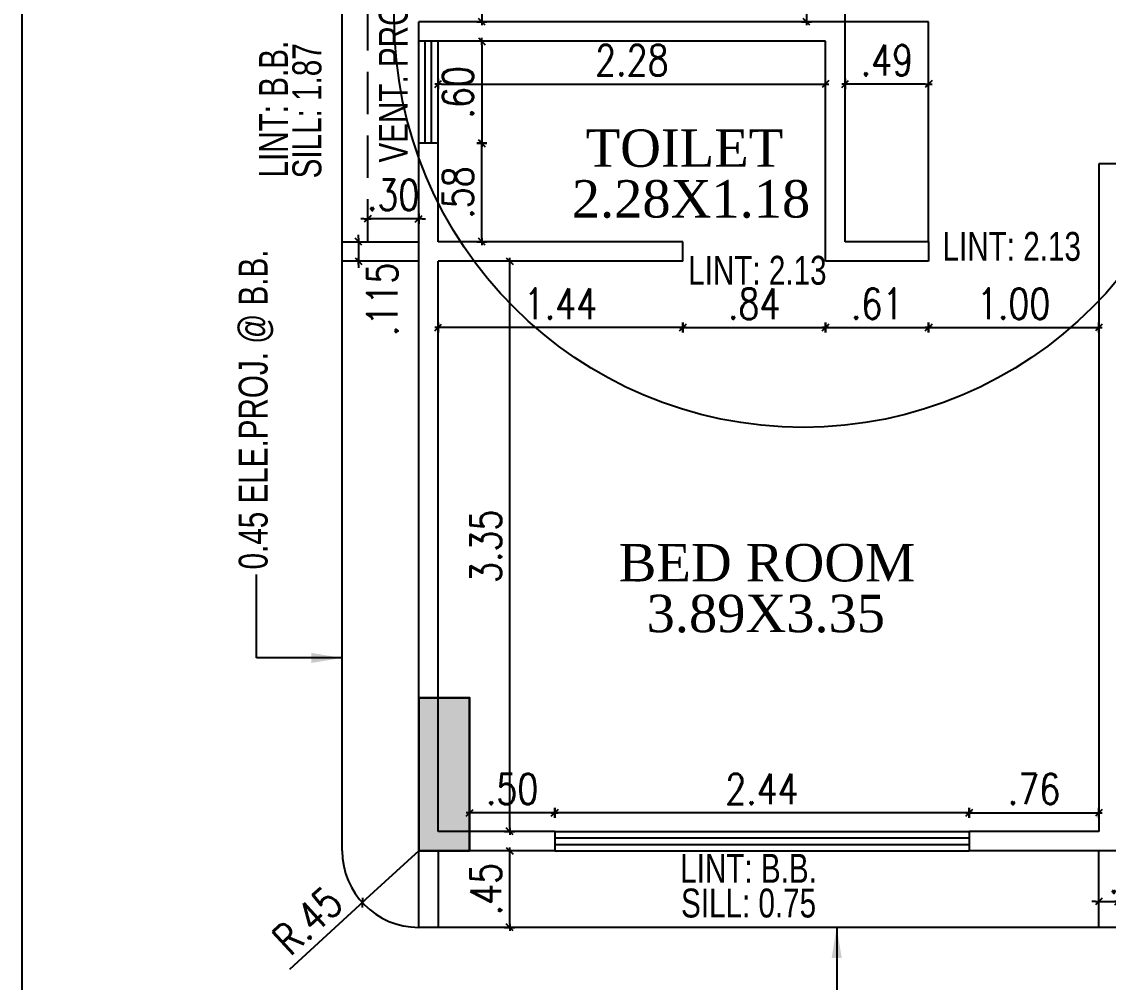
# Model space of a CAD drawing. Header units: inches. Extents: x 14235 to 14499, y 0 to 2549.
# Drawn here: x 14292.83 to 14299.22, y 2352.68 to 2358.33 of the extents above; entities that cross this region are included whole.
import ezdxf
from ezdxf.enums import TextEntityAlignment as Align

# ---------------------------------------------------------------- set-up
doc = ezdxf.new("R2010")
doc.units = ezdxf.units.IN
doc.header["$LTSCALE"] = 0.25
doc.header["$MEASUREMENT"] = 0
doc.header["$PDMODE"] = 35
doc.linetypes.add('DASHEDX2', pattern=[1.5, 1, -0.5])
for name, color, linetype in [('edges', 1, 'Continuous'), ('proj-internal', 1, 'DASHEDX2'), ('text-large', 7, 'Continuous'), ('wall', 7, 'Continuous'), ('walls', 7, 'Continuous'), ('windows', 106, 'Continuous'), ('WORK TEX', 6, 'Continuous'), ('WORKING DIM', 7, 'Continuous')]:
    doc.layers.add(name, color=color, linetype=linetype)
doc.layers.add('P-COL', color=7, linetype='Continuous', lineweight=30)
doc.layers.add('P-COLHAT', color=8, linetype='Continuous', lineweight=25)
doc.styles.add('ARIAL', font='TIMES_0.TTF')
doc.styles.add('ARL', font='swisscl_0.ttf')
doc.styles.add('romans', font='romans.shx', dxfattribs={"width": 0.8})
doc.dimstyles.new('121', dxfattribs={"dimscale": 0.1, "dimtxt": 1.8, "dimasz": 0.2, "dimexe": 0.03125, "dimexo": 0.25, "dimgap": 0.5, "dimtad": 1, "dimzin": 4, "dimdsep": 46, "dimtxsty": 'romans', "dimblk1": 'MINITICK', "dimblk2": 'MINITICK', "dimsah": 1, "dimcen": 1, "dimse1": 1, "dimse2": 1, "dimclrd": 252, "dimclre": 256, "dimclrt": 7, "dimadec": 3, "dimazin": 0, "dimtfac": 0.8, "dimtix": 1, "dimtmove": 2, "dimatfit": 3, "dimfxl": 0, "dimtolj": 1, "dimtzin": 3, "dimarcsym": 0})
doc.dimstyles.new('DFSGSG', dxfattribs={"dimtxt": 0.17, "dimasz": 0.18, "dimexe": 0.18, "dimexo": 0.0625, "dimgap": 0.09, "dimtad": 1, "dimzin": 0, "dimdsep": 46, "dimtxsty": 'ARIAL', "dimcen": 0.09, "dimse1": 1, "dimse2": 1, "dimaunit": 1, "dimadec": 0, "dimazin": 0, "dimtfac": 1, "dimtix": 1, "dimtofl": 0, "dimtmove": 0, "dimatfit": 3, "dimfxl": 0, "dimtolj": 1, "dimtzin": 0, "dimarcsym": 0})

# ---------------------------------------------------------------- blocks, each defined once
blk = doc.blocks.new('B')
at = {"layer": 'P-COLHAT', "lineweight": 30}
blk.add_hatch(color=256, dxfattribs=at).paths.add_polyline_path([(-0.3, -23.6954), (0, -23.6954), (0, -24.5954), (-0.3, -24.5954)])
at = {"layer": 'P-COL'}
blk.add_lwpolyline([(-0.3, -23.6954), (0, -23.6954), (0, -24.5954), (-0.3, -24.5954)], close=True, dxfattribs=at)
blk = doc.blocks.new('MINITICK')
at = {"color": 7}
for p, q in [((1, 1), (-1, -1)), ((-1, 0), (1, 0)), ((0, -1.5), (0, 1.5))]:
    blk.add_line(p, q, dxfattribs=at)
blk = doc.blocks.new('*D297')
at = {"layer": 'Defpoints', "color": 0, "transparency": 16777216}
for p in [(14299.1651, 2353.6807), (14298.4029, 2353.5713), (14299.1651, 2353.5713)]:
    blk.add_point(p, dxfattribs=at)
at = {"layer": 'WORKING DIM', "color": 252, "lineweight": -2, "transparency": 16777216}
blk.add_line((14298.4229, 2353.6807), (14299.1451, 2353.6807), dxfattribs=at)
at = {"layer": 'WORKING DIM', "color": 252, "lineweight": -2, "transparency": 16777216, "xscale": 0.02, "yscale": 0.02, "zscale": 0.02, "rotation": 180}
blk.add_blockref('MINITICK', (14298.4029, 2353.6807), dxfattribs=at)
at = {"layer": 'WORKING DIM', "color": 252, "lineweight": -2, "transparency": 16777216, "xscale": 0.02, "yscale": 0.02, "zscale": 0.02}
blk.add_blockref('MINITICK', (14299.1651, 2353.6807), dxfattribs=at)
at = {"layer": 'WORKING DIM', "color": 7, "transparency": 16777216, "insert": (14298.784, 2353.8207), "char_height": 0.18, "attachment_point": 5, "style": 'romans'}
blk.add_mtext('\\A1;.76', dxfattribs=at)
blk = doc.blocks.new('*D298')
at = {"layer": 'Defpoints', "color": 0, "transparency": 16777216}
for p in [(14295.9639, 2353.6807), (14295.9639, 2353.5713), (14298.4029, 2353.5713)]:
    blk.add_point(p, dxfattribs=at)
at = {"layer": 'WORKING DIM', "color": 252, "lineweight": -2, "transparency": 16777216}
blk.add_line((14298.3829, 2353.6807), (14295.9839, 2353.6807), dxfattribs=at)
at = {"layer": 'WORKING DIM', "color": 252, "lineweight": -2, "transparency": 16777216, "xscale": 0.02, "yscale": 0.02, "zscale": 0.02, "rotation": 180}
blk.add_blockref('MINITICK', (14295.9639, 2353.6807), dxfattribs=at)
at = {"layer": 'WORKING DIM', "color": 252, "lineweight": -2, "transparency": 16777216, "xscale": 0.02, "yscale": 0.02, "zscale": 0.02}
blk.add_blockref('MINITICK', (14298.4029, 2353.6807), dxfattribs=at)
at = {"layer": 'WORKING DIM', "color": 7, "transparency": 16777216, "insert": (14297.1834, 2353.8207), "char_height": 0.18, "attachment_point": 5, "style": 'romans'}
blk.add_mtext('\\A1;2.44', dxfattribs=at)
blk = doc.blocks.new('*D299')
at = {"layer": 'Defpoints', "color": 0, "transparency": 16777216}
for p in [(14295.4636, 2353.6807), (14295.4636, 2353.5713), (14295.9639, 2353.5713)]:
    blk.add_point(p, dxfattribs=at)
at = {"layer": 'WORKING DIM', "color": 252, "lineweight": -2, "transparency": 16777216}
blk.add_line((14295.9439, 2353.6807), (14295.4836, 2353.6807), dxfattribs=at)
at = {"layer": 'WORKING DIM', "color": 252, "lineweight": -2, "transparency": 16777216, "xscale": 0.02, "yscale": 0.02, "zscale": 0.02, "rotation": 180}
blk.add_blockref('MINITICK', (14295.4636, 2353.6807), dxfattribs=at)
at = {"layer": 'WORKING DIM', "color": 252, "lineweight": -2, "transparency": 16777216, "xscale": 0.02, "yscale": 0.02, "zscale": 0.02}
blk.add_blockref('MINITICK', (14295.9639, 2353.6807), dxfattribs=at)
at = {"layer": 'WORKING DIM', "color": 7, "transparency": 16777216, "insert": (14295.7137, 2353.8207), "char_height": 0.18, "attachment_point": 5, "style": 'romans'}
blk.add_mtext('\\A1;.50', dxfattribs=at)
blk = doc.blocks.new('*D300')
at = {"layer": 'Defpoints', "color": 0, "transparency": 16777216}
for p in [(14295.6209, 2356.925), (14295.6992, 2356.925), (14295.6209, 2353.5713)]:
    blk.add_point(p, dxfattribs=at)
at = {"layer": 'WORKING DIM', "color": 252, "lineweight": -2, "transparency": 16777216}
blk.add_line((14295.6992, 2353.5913), (14295.6992, 2356.905), dxfattribs=at)
at = {"layer": 'WORKING DIM', "color": 252, "lineweight": -2, "transparency": 16777216, "xscale": 0.02, "yscale": 0.02, "zscale": 0.02}
for p, rotation in [((14295.6992, 2356.925), 90), ((14295.6992, 2353.5713), 270)]:
    blk.add_blockref('MINITICK', p, dxfattribs=dict(at, rotation=rotation))
at = {"layer": 'WORKING DIM', "color": 7, "transparency": 16777216, "insert": (14295.5592, 2355.2481), "char_height": 0.18, "attachment_point": 5, "rotation": 90, "style": 'romans'}
blk.add_mtext('\\A1;3.35', dxfattribs=at)
blk = doc.blocks.new('*D301')
at = {"layer": 'Defpoints', "color": 0, "transparency": 16777216}
for p in [(14295.2779, 2356.925), (14296.7179, 2356.925), (14295.2779, 2356.5344)]:
    blk.add_point(p, dxfattribs=at)
at = {"layer": 'WORKING DIM', "color": 252, "lineweight": -2, "transparency": 16777216}
blk.add_line((14296.6979, 2356.5344), (14295.2979, 2356.5344), dxfattribs=at)
at = {"layer": 'WORKING DIM', "color": 252, "lineweight": -2, "transparency": 16777216, "xscale": 0.02, "yscale": 0.02, "zscale": 0.02, "rotation": 180}
blk.add_blockref('MINITICK', (14295.2779, 2356.5344), dxfattribs=at)
at = {"layer": 'WORKING DIM', "color": 252, "lineweight": -2, "transparency": 16777216, "xscale": 0.02, "yscale": 0.02, "zscale": 0.02}
blk.add_blockref('MINITICK', (14296.7179, 2356.5344), dxfattribs=at)
at = {"layer": 'WORKING DIM', "color": 7, "transparency": 16777216, "insert": (14295.9979, 2356.6744), "char_height": 0.18, "attachment_point": 5, "style": 'romans'}
blk.add_mtext('\\A1;1.44', dxfattribs=at)
blk = doc.blocks.new('*D302')
at = {"layer": 'Defpoints', "color": 0, "transparency": 16777216}
for p in [(14296.7179, 2356.925), (14297.5579, 2356.925), (14297.5579, 2356.5344)]:
    blk.add_point(p, dxfattribs=at)
at = {"layer": 'WORKING DIM', "color": 252, "lineweight": -2, "transparency": 16777216}
blk.add_line((14296.7379, 2356.5344), (14297.5379, 2356.5344), dxfattribs=at)
at = {"layer": 'WORKING DIM', "color": 252, "lineweight": -2, "transparency": 16777216, "xscale": 0.02, "yscale": 0.02, "zscale": 0.02, "rotation": 180}
blk.add_blockref('MINITICK', (14296.7179, 2356.5344), dxfattribs=at)
at = {"layer": 'WORKING DIM', "color": 252, "lineweight": -2, "transparency": 16777216, "xscale": 0.02, "yscale": 0.02, "zscale": 0.02}
blk.add_blockref('MINITICK', (14297.5579, 2356.5344), dxfattribs=at)
at = {"layer": 'WORKING DIM', "color": 7, "transparency": 16777216, "insert": (14297.1379, 2356.6744), "char_height": 0.18, "attachment_point": 5, "style": 'romans'}
blk.add_mtext('\\A1;.84', dxfattribs=at)
blk = doc.blocks.new('*D303')
at = {"layer": 'Defpoints', "color": 0, "transparency": 16777216}
for p in [(14297.5579, 2356.925), (14298.1642, 2356.925), (14298.1642, 2356.5344)]:
    blk.add_point(p, dxfattribs=at)
at = {"layer": 'WORKING DIM', "color": 252, "lineweight": -2, "transparency": 16777216}
blk.add_line((14297.5779, 2356.5344), (14298.1442, 2356.5344), dxfattribs=at)
at = {"layer": 'WORKING DIM', "color": 252, "lineweight": -2, "transparency": 16777216, "xscale": 0.02, "yscale": 0.02, "zscale": 0.02, "rotation": 180}
blk.add_blockref('MINITICK', (14297.5579, 2356.5344), dxfattribs=at)
at = {"layer": 'WORKING DIM', "color": 252, "lineweight": -2, "transparency": 16777216, "xscale": 0.02, "yscale": 0.02, "zscale": 0.02}
blk.add_blockref('MINITICK', (14298.1642, 2356.5344), dxfattribs=at)
at = {"layer": 'WORKING DIM', "color": 7, "transparency": 16777216, "insert": (14297.8611, 2356.6744), "char_height": 0.18, "attachment_point": 5, "style": 'romans'}
blk.add_mtext('\\A1;.61', dxfattribs=at)
blk = doc.blocks.new('*D304')
at = {"layer": 'Defpoints', "color": 0, "transparency": 16777216}
for p in [(14298.1642, 2356.925), (14299.1651, 2356.925), (14299.1651, 2356.5344)]:
    blk.add_point(p, dxfattribs=at)
at = {"layer": 'WORKING DIM', "color": 252, "lineweight": -2, "transparency": 16777216}
blk.add_line((14298.1842, 2356.5344), (14299.1451, 2356.5344), dxfattribs=at)
at = {"layer": 'WORKING DIM', "color": 252, "lineweight": -2, "transparency": 16777216, "xscale": 0.02, "yscale": 0.02, "zscale": 0.02, "rotation": 180}
blk.add_blockref('MINITICK', (14298.1642, 2356.5344), dxfattribs=at)
at = {"layer": 'WORKING DIM', "color": 252, "lineweight": -2, "transparency": 16777216, "xscale": 0.02, "yscale": 0.02, "zscale": 0.02}
blk.add_blockref('MINITICK', (14299.1651, 2356.5344), dxfattribs=at)
at = {"layer": 'WORKING DIM', "color": 7, "transparency": 16777216, "insert": (14298.6646, 2356.6744), "char_height": 0.18, "attachment_point": 5, "style": 'romans'}
blk.add_mtext('\\A1;1.00', dxfattribs=at)
blk = doc.blocks.new('*D335')
at = {"layer": 'Defpoints', "color": 0, "transparency": 16777216}
for p in [(14295.2779, 2353.457), (14295.6992, 2353.457), (14295.2779, 2353.007)]:
    blk.add_point(p, dxfattribs=at)
at = {"layer": 'WORKING DIM', "color": 252, "lineweight": -2, "transparency": 16777216}
blk.add_line((14295.6992, 2353.027), (14295.6992, 2353.437), dxfattribs=at)
at = {"layer": 'WORKING DIM', "color": 252, "lineweight": -2, "transparency": 16777216, "xscale": 0.02, "yscale": 0.02, "zscale": 0.02}
for p, rotation in [((14295.6992, 2353.457), 90), ((14295.6992, 2353.007), 270)]:
    blk.add_blockref('MINITICK', p, dxfattribs=dict(at, rotation=rotation))
at = {"layer": 'WORKING DIM', "color": 7, "transparency": 16777216, "insert": (14295.5592, 2353.232), "char_height": 0.18, "attachment_point": 5, "rotation": 90, "style": 'romans'}
blk.add_mtext('\\A1;.45', dxfattribs=at)
blk = doc.blocks.new('*D348')
at = {"layer": 'Defpoints', "color": 0, "transparency": 16777216}
for p in [(14295.1636, 2353.457), (14294.832, 2353.1527)]:
    blk.add_point(p, dxfattribs=at)
at = {"layer": 'WORKING DIM', "color": 252, "lineweight": -2, "transparency": 16777216}
for p, q in [((14295.1636, 2353.457), (14294.832, 2353.1527)), ((14294.4055, 2352.7613), (14294.8173, 2353.1392))]:
    blk.add_line(p, q, dxfattribs=at)
at = {"layer": 'WORKING DIM', "color": 252, "lineweight": -2, "transparency": 16777216, "xscale": 0.02, "yscale": 0.02, "zscale": 0.02, "rotation": 42.54261670106778}
blk.add_blockref('MINITICK', (14294.832, 2353.1527), dxfattribs=at)
at = {"layer": 'WORKING DIM', "color": 7, "transparency": 16777216, "insert": (14294.5094, 2353.0467), "char_height": 0.18, "attachment_point": 5, "rotation": 42.54262, "style": 'romans'}
blk.add_mtext('\\A1;R.45', dxfattribs=at)
blk = doc.blocks.new('*D349')
at = {"layer": 'Defpoints', "color": 0, "transparency": 16777216}
for p in [(14295.2779, 2358.9329), (14295.2779, 2358.3329), (14295.535, 2358.3329)]:
    blk.add_point(p, dxfattribs=at)
at = {"layer": 'WORKING DIM', "color": 252, "lineweight": -2, "transparency": 16777216}
blk.add_line((14295.535, 2358.9129), (14295.535, 2358.3529), dxfattribs=at)
at = {"layer": 'WORKING DIM', "color": 252, "lineweight": -2, "transparency": 16777216, "xscale": 0.02, "yscale": 0.02, "zscale": 0.02}
for p, rotation in [((14295.535, 2358.9329), 90), ((14295.535, 2358.3329), 270)]:
    blk.add_blockref('MINITICK', p, dxfattribs=dict(at, rotation=rotation))
at = {"layer": 'WORKING DIM', "color": 7, "transparency": 16777216, "insert": (14295.395, 2358.6329), "char_height": 0.18, "attachment_point": 5, "rotation": 90, "style": 'romans'}
blk.add_mtext('\\A1;.60', dxfattribs=at)
blk = doc.blocks.new('*D351')
at = {"layer": 'Defpoints', "color": 0, "transparency": 16777216}
for p in [(14295.2779, 2358.2179), (14295.2779, 2357.6179), (14295.535, 2357.6179)]:
    blk.add_point(p, dxfattribs=at)
at = {"layer": 'WORKING DIM', "color": 252, "lineweight": -2, "transparency": 16777216}
blk.add_line((14295.535, 2358.1979), (14295.535, 2357.6379), dxfattribs=at)
at = {"layer": 'WORKING DIM', "color": 252, "lineweight": -2, "transparency": 16777216, "xscale": 0.02, "yscale": 0.02, "zscale": 0.02}
for p, rotation in [((14295.535, 2358.2179), 90), ((14295.535, 2357.6179), 270)]:
    blk.add_blockref('MINITICK', p, dxfattribs=dict(at, rotation=rotation))
at = {"layer": 'WORKING DIM', "color": 7, "transparency": 16777216, "insert": (14295.395, 2357.9179), "char_height": 0.18, "attachment_point": 5, "rotation": 90, "style": 'romans'}
blk.add_mtext('\\A1;.60', dxfattribs=at)
blk = doc.blocks.new('*D352')
at = {"layer": 'Defpoints', "color": 0, "transparency": 16777216}
for p in [(14295.2779, 2357.6179), (14295.535, 2357.6179), (14295.2779, 2357.0393)]:
    blk.add_point(p, dxfattribs=at)
at = {"layer": 'WORKING DIM', "color": 252, "lineweight": -2, "transparency": 16777216}
blk.add_line((14295.535, 2357.0593), (14295.535, 2357.5979), dxfattribs=at)
at = {"layer": 'WORKING DIM', "color": 252, "lineweight": -2, "transparency": 16777216, "xscale": 0.02, "yscale": 0.02, "zscale": 0.02}
for p, rotation in [((14295.535, 2357.6179), 90), ((14295.535, 2357.0393), 270)]:
    blk.add_blockref('MINITICK', p, dxfattribs=dict(at, rotation=rotation))
at = {"layer": 'WORKING DIM', "color": 7, "transparency": 16777216, "insert": (14295.395, 2357.3286), "char_height": 0.18, "attachment_point": 5, "rotation": 90, "style": 'romans'}
blk.add_mtext('\\A1;.58', dxfattribs=at)
blk = doc.blocks.new('*D357')
at = {"layer": 'Defpoints', "color": 0, "transparency": 16777216}
for p in [(14297.6154, 2359.0929), (14297.4455, 2358.3329), (14297.6154, 2358.3329)]:
    blk.add_point(p, dxfattribs=at)
at = {"layer": 'WORKING DIM', "color": 252, "lineweight": -2, "transparency": 16777216}
blk.add_line((14297.4455, 2359.0729), (14297.4455, 2358.3529), dxfattribs=at)
at = {"layer": 'WORKING DIM', "color": 252, "lineweight": -2, "transparency": 16777216, "xscale": 0.02, "yscale": 0.02, "zscale": 0.02}
for p, rotation in [((14297.4455, 2359.0929), 90), ((14297.4455, 2358.3329), 270)]:
    blk.add_blockref('MINITICK', p, dxfattribs=dict(at, rotation=rotation))
at = {"layer": 'WORKING DIM', "color": 7, "transparency": 16777216, "insert": (14297.3055, 2358.7129), "char_height": 0.18, "attachment_point": 5, "rotation": 90, "style": 'romans'}
blk.add_mtext('\\A1;.76', dxfattribs=at)
blk = doc.blocks.new('*D146')
at = {"layer": 'Defpoints', "color": 0, "transparency": 16777216}
for p in [(14297.5579, 2357.9665), (14295.2779, 2357.4793), (14297.5579, 2357.3222)]:
    blk.add_point(p, dxfattribs=at)
at = {"layer": 'WORKING DIM', "color": 252, "lineweight": -2, "transparency": 16777216}
blk.add_line((14295.2979, 2357.9665), (14297.5379, 2357.9665), dxfattribs=at)
at = {"layer": 'WORKING DIM', "color": 252, "lineweight": -2, "transparency": 16777216, "xscale": 0.02, "yscale": 0.02, "zscale": 0.02, "rotation": 180}
blk.add_blockref('MINITICK', (14295.2779, 2357.9665), dxfattribs=at)
at = {"layer": 'WORKING DIM', "color": 252, "lineweight": -2, "transparency": 16777216, "xscale": 0.02, "yscale": 0.02, "zscale": 0.02}
blk.add_blockref('MINITICK', (14297.5579, 2357.9665), dxfattribs=at)
at = {"layer": 'WORKING DIM', "color": 7, "transparency": 16777216, "insert": (14296.4179, 2358.1065), "char_height": 0.18, "attachment_point": 5, "style": 'romans'}
blk.add_mtext('\\A1;2.28', dxfattribs=at)
blk = doc.blocks.new('*D359')
at = {"layer": 'Defpoints', "color": 0, "transparency": 16777216}
for p in [(14297.6729, 2358.3329), (14298.1642, 2358.3329), (14297.6729, 2357.9665)]:
    blk.add_point(p, dxfattribs=at)
at = {"layer": 'WORKING DIM', "color": 252, "lineweight": -2, "transparency": 16777216}
blk.add_line((14298.1442, 2357.9665), (14297.6929, 2357.9665), dxfattribs=at)
at = {"layer": 'WORKING DIM', "color": 252, "lineweight": -2, "transparency": 16777216, "xscale": 0.02, "yscale": 0.02, "zscale": 0.02, "rotation": 180}
blk.add_blockref('MINITICK', (14297.6729, 2357.9665), dxfattribs=at)
at = {"layer": 'WORKING DIM', "color": 252, "lineweight": -2, "transparency": 16777216, "xscale": 0.02, "yscale": 0.02, "zscale": 0.02}
blk.add_blockref('MINITICK', (14298.1642, 2357.9665), dxfattribs=at)
at = {"layer": 'WORKING DIM', "color": 7, "transparency": 16777216, "insert": (14297.9186, 2358.1065), "char_height": 0.18, "attachment_point": 5, "style": 'romans'}
blk.add_mtext('\\A1;.49', dxfattribs=at)
blk = doc.blocks.new('*D364')
at = {"layer": 'Defpoints', "color": 0, "transparency": 16777216}
for p in [(14294.8636, 2357.1744), (14294.8636, 2357.1676), (14295.1636, 2357.1676)]:
    blk.add_point(p, dxfattribs=at)
at = {"layer": 'WORKING DIM', "color": 252, "lineweight": -2, "transparency": 16777216}
for p, q in [((14294.8436, 2357.1744), (14294.8236, 2357.1744)), ((14295.1636, 2357.1744), (14294.8636, 2357.1744)), ((14295.1836, 2357.1744), (14295.2036, 2357.1744))]:
    blk.add_line(p, q, dxfattribs=at)
at = {"layer": 'WORKING DIM', "color": 252, "lineweight": -2, "transparency": 16777216, "xscale": 0.02, "yscale": 0.02, "zscale": 0.02}
blk.add_blockref('MINITICK', (14294.8636, 2357.1744), dxfattribs=at)
at = {"layer": 'WORKING DIM', "color": 252, "lineweight": -2, "transparency": 16777216, "xscale": 0.02, "yscale": 0.02, "zscale": 0.02, "rotation": 180}
blk.add_blockref('MINITICK', (14295.1636, 2357.1744), dxfattribs=at)
at = {"layer": 'WORKING DIM', "color": 7, "transparency": 16777216, "insert": (14295.0136, 2357.3144), "char_height": 0.18, "attachment_point": 5, "style": 'romans'}
blk.add_mtext('\\A1;.30', dxfattribs=at)
blk = doc.blocks.new('*D372')
at = {"layer": 'Defpoints', "color": 0, "transparency": 16777216}
for p in [(14299.2794, 2353.159), (14299.1651, 2353.1355), (14299.2794, 2353.1355)]:
    blk.add_point(p, dxfattribs=at)
at = {"layer": 'WORKING DIM', "color": 252, "lineweight": -2, "transparency": 16777216}
for p, q in [((14299.1451, 2353.159), (14299.1251, 2353.159)), ((14299.1651, 2353.159), (14299.2794, 2353.159)), ((14299.2994, 2353.159), (14299.3194, 2353.159))]:
    blk.add_line(p, q, dxfattribs=at)
at = {"layer": 'WORKING DIM', "color": 252, "lineweight": -2, "transparency": 16777216, "xscale": 0.02, "yscale": 0.02, "zscale": 0.02}
blk.add_blockref('MINITICK', (14299.1651, 2353.159), dxfattribs=at)
at = {"layer": 'WORKING DIM', "color": 252, "lineweight": -2, "transparency": 16777216, "xscale": 0.02, "yscale": 0.02, "zscale": 0.02, "rotation": 180}
blk.add_blockref('MINITICK', (14299.2794, 2353.159), dxfattribs=at)
at = {"layer": 'WORKING DIM', "color": 7, "transparency": 16777216, "insert": (14299.439, 2353.299), "char_height": 0.18, "attachment_point": 5, "style": 'romans'}
blk.add_mtext('\\A1;.115', dxfattribs=at)
blk = doc.blocks.new('*D376')
at = {"layer": 'Defpoints', "color": 0, "transparency": 16777216}
for p in [(14294.786, 2357.0393), (14294.786, 2356.925), (14294.8096, 2356.925)]:
    blk.add_point(p, dxfattribs=at)
at = {"layer": 'WORKING DIM', "color": 252, "lineweight": -2, "transparency": 16777216}
for p, q in [((14294.8096, 2357.0593), (14294.8096, 2357.0793)), ((14294.8096, 2357.0393), (14294.8096, 2356.925)), ((14294.8096, 2356.905), (14294.8096, 2356.885))]:
    blk.add_line(p, q, dxfattribs=at)
at = {"layer": 'WORKING DIM', "color": 252, "lineweight": -2, "transparency": 16777216, "xscale": 0.02, "yscale": 0.02, "zscale": 0.02}
for p, rotation in [((14294.8096, 2357.0393), 270), ((14294.8096, 2356.925), 90)]:
    blk.add_blockref('MINITICK', p, dxfattribs=dict(at, rotation=rotation))
at = {"layer": 'WORKING DIM', "color": 7, "transparency": 16777216, "insert": (14294.9496, 2356.7), "char_height": 0.18, "attachment_point": 5, "rotation": 90, "style": 'romans'}
blk.add_mtext('\\A1;.115', dxfattribs=at)

msp = doc.modelspace()

# ---------------------------------------------------------------- linework, layer by layer
at = {"layer": 'edges', "ltscale": 0.4}
for p, q in [((14294.7136, 2353.457), (14294.7136, 2364.4018)), ((14317.0004, 2353.007), (14295.1636, 2353.007))]:
    msp.add_line(p, q, dxfattribs=at)
for points in [[(14295.1636, 2356.925), (14294.7136, 2356.925), (14294.7136, 2357.0393), (14295.1636, 2357.0393)], [(14295.2779, 2353.457), (14295.2779, 2353.007), (14295.1636, 2353.007), (14295.1636, 2353.457)], [(14299.2794, 2353.457), (14299.2794, 2353.007), (14299.1651, 2353.007), (14299.1651, 2353.457)]]:
    msp.add_lwpolyline(points, dxfattribs=at)
msp.add_arc((14295.1636, 2353.457), 0.45, 180, 270, dxfattribs=at)
at = {"layer": 'proj-internal'}
msp.add_line((14294.8636, 2357.0393), (14294.8636, 2359.5116), dxfattribs=at)
at = {"layer": 'wall'}
for p, q in [((14297.6729, 2357.0393), (14297.6729, 2359.5116)), ((14295.1636, 2358.2179), (14295.1636, 2358.3329)), ((14297.6729, 2358.3329), (14295.1636, 2358.3329)), ((14295.1636, 2358.2179), (14295.1636, 2358.3329)), ((14297.5579, 2358.2179), (14295.1636, 2358.2179)), ((14297.5579, 2356.925), (14297.5579, 2358.2179)), ((14295.1636, 2353.457), (14295.1636, 2357.6179)), ((14295.2779, 2357.6179), (14295.1636, 2357.6179)), ((14295.2779, 2357.0393), (14295.2779, 2357.6179)), ((14295.2779, 2357.6179), (14295.2779, 2357.6179)), ((14299.1651, 2357.4966), (14299.1651, 2353.5713)), ((14299.2794, 2357.4966), (14299.1651, 2357.4966)), ((14296.7179, 2357.0393), (14295.2779, 2357.0393)), ((14296.7179, 2356.925), (14296.7179, 2357.0393)), ((14298.1642, 2357.0393), (14297.6729, 2357.0393)), ((14298.1642, 2357.0393), (14298.1642, 2356.925)), ((14295.2779, 2353.5713), (14295.2779, 2356.925)), ((14296.7179, 2356.925), (14295.2779, 2356.925)), ((14298.1642, 2356.925), (14297.5579, 2356.925)), ((14295.9639, 2353.5713), (14295.2779, 2353.5713)), ((14295.9639, 2353.5713), (14295.9639, 2353.457)), ((14299.1651, 2353.5713), (14298.4029, 2353.5713)), ((14298.4029, 2353.5713), (14298.4029, 2353.457)), ((14295.9639, 2353.457), (14295.1636, 2353.457)), ((14299.6605, 2353.457), (14298.4029, 2353.457))]:
    msp.add_line(p, q, dxfattribs=at)
msp.add_lwpolyline([(14318.9513, 2383.0183), (14292.828, 2383.0183), (14292.828, 2346.0763), (14318.9513, 2346.0763)], close=True, dxfattribs=at)
at = {"layer": 'wall', "color": 2}
msp.add_circle((14297.4255, 2358.3529), 2.4053, dxfattribs=at)
at = {"layer": 'walls'}
for p, q in [((14298.1642, 2358.3329), (14297.6729, 2358.3329)), ((14298.1642, 2357.0393), (14298.1642, 2358.3329))]:
    msp.add_line(p, q, dxfattribs=at)
at = {"layer": 'windows'}
for p, q in [((14295.1636, 2357.6179), (14295.1636, 2358.2179)), ((14295.2017, 2357.6179), (14295.2017, 2358.2179)), ((14295.2398, 2357.6179), (14295.2398, 2358.2179)), ((14295.2779, 2357.6179), (14295.2779, 2358.2179)), ((14295.9639, 2353.5713), (14298.4029, 2353.5713)), ((14295.9639, 2353.5332), (14298.4029, 2353.5332)), ((14295.9639, 2353.4951), (14298.4029, 2353.4951)), ((14295.9639, 2353.457), (14298.4029, 2353.457))]:
    msp.add_line(p, q, dxfattribs=at)

# ---------------------------------------------------------------- block references
at = {"layer": 'P-COL'}
msp.add_blockref('B', (14295.4636, 2378.0524), dxfattribs=at)

# ---------------------------------------------------------------- texts
at = {"layer": 'text-large', "style": 'ARIAL'}
for s, p in [('TOILET', (14296.7274, 2357.5899)), ('2.28X1.18', (14296.7661, 2357.2914)), ('BED ROOM', (14297.2132, 2355.1516)), ('3.89X3.35', (14297.2062, 2354.8531))]:
    msp.add_text(s, height=0.22, dxfattribs=at).set_placement(p, align=Align.MIDDLE_CENTER)
at = {"layer": 'WORK TEX', "color": 3, "style": 'ARL'}
msp.add_text('VENT. PROJECTION ', height=0.17, rotation=90, dxfattribs=at).set_placement((14295.0143, 2358.3714), align=Align.MIDDLE_CENTER)
at = {"layer": 'WORK TEX', "style": 'ARL'}
for s, p in [('LINT: B.B.', (14294.3093, 2357.8191)), ('SILL: 1.87', (14294.5058, 2357.8091)), ('0.45 ELE.PROJ. @ B.B.', (14294.1896, 2356.0527))]:
    msp.add_text(s, height=0.17, rotation=90, dxfattribs=at).set_placement(p, align=Align.MIDDLE_CENTER)
for s, p in [('LINT: 2.13', (14298.6532, 2357.0119)), ('LINT: 2.13', (14297.1566, 2356.8712)), ('LINT: B.B.', (14297.1047, 2353.3538)), ('SILL: 0.75', (14297.1047, 2353.15))]:
    msp.add_text(s, height=0.17, dxfattribs=at).set_placement(p, align=Align.MIDDLE_CENTER)

# ---------------------------------------------------------------- dimensions: what is measured, and where the dimension line sits
at = {"layer": 'WORKING DIM'}
for base, p1, p2, angle, picture, middle in [((14297.4455, 2358.3329), (14297.6154, 2359.0929), (14297.6154, 2358.3329), 90, '*D357', (14297.3055, 2358.7129)), ((14295.535, 2358.3329), (14295.2779, 2358.9329), (14295.2779, 2358.3329), 90, '*D349', (14295.395, 2358.6329)), ((14297.5579, 2357.9665), (14295.2779, 2357.4793), (14297.5579, 2357.3222), 180, '*D146', (14296.4179, 2358.1065)), ((14295.535, 2357.6179), (14295.2779, 2358.2179), (14295.2779, 2357.6179), 90, '*D351', (14295.395, 2357.9179)), ((14295.535, 2357.6179), (14295.2779, 2357.0393), (14295.2779, 2357.6179), 90, '*D352', (14295.395, 2357.3286)), ((14295.6992, 2356.925), (14295.6209, 2353.5713), (14295.6209, 2356.925), 90, '*D300', (14295.5592, 2355.2481)), ((14295.6992, 2353.457), (14295.2779, 2353.007), (14295.2779, 2353.457), 90, '*D335', (14295.5592, 2353.232))]:
    dim = msp.add_linear_dim(base=base, p1=p1, p2=p2, angle=angle, dimstyle='121', override={"dimfxl": 0.18, "dimfxlon": 1}, dxfattribs=at)
    dim.commit()
    dim.dimension.update_dxf_attribs({"geometry": picture, "text_midpoint": middle})
for base, p1, p2, picture, middle in [((14297.6729, 2357.9665), (14298.1642, 2358.3329), (14297.6729, 2358.3329), '*D359', (14297.9186, 2358.1065)), ((14294.8636, 2357.1744), (14295.1636, 2357.1676), (14294.8636, 2357.1676), '*D364', (14295.0136, 2357.3144)), ((14295.2779, 2356.5344), (14296.7179, 2356.925), (14295.2779, 2356.925), '*D301', (14295.9979, 2356.6744)), ((14297.5579, 2356.5344), (14296.7179, 2356.925), (14297.5579, 2356.925), '*D302', (14297.1379, 2356.6744)), ((14298.1642, 2356.5344), (14297.5579, 2356.925), (14298.1642, 2356.925), '*D303', (14297.8611, 2356.6744)), ((14299.1651, 2356.5344), (14298.1642, 2356.925), (14299.1651, 2356.925), '*D304', (14298.6646, 2356.6744)), ((14295.4636, 2353.6807), (14295.9639, 2353.5713), (14295.4636, 2353.5713), '*D299', (14295.7137, 2353.8207)), ((14295.9639, 2353.6807), (14298.4029, 2353.5713), (14295.9639, 2353.5713), '*D298', (14297.1834, 2353.8207)), ((14299.1651, 2353.6807), (14298.4029, 2353.5713), (14299.1651, 2353.5713), '*D297', (14298.784, 2353.8207))]:
    dim = msp.add_linear_dim(base=base, p1=p1, p2=p2, dimstyle='121', override={"dimfxl": 0.18, "dimfxlon": 1}, dxfattribs=at)
    dim.commit()
    dim.dimension.update_dxf_attribs({"geometry": picture, "text_midpoint": middle})
dim = msp.add_linear_dim(base=(14294.8096, 2356.925), p1=(14294.786, 2357.0393), p2=(14294.786, 2356.925), angle=270, text='.115', dimstyle='121', override={"dimfxl": 0.18, "dimfxlon": 1}, dxfattribs=at)
dim.commit()
dim.dimension.update_dxf_attribs({"geometry": '*D376', "text_midpoint": (14294.9496, 2356.7), "dimtype": 160})
dim = msp.add_radius_dim(center=(14295.1636, 2353.457), mpoint=(14294.832, 2353.1527), dimstyle='121', override={"dimfxl": 0.18, "dimfxlon": 1}, dxfattribs=at)
dim.commit()
dim.dimension.update_dxf_attribs({"geometry": '*D348', "text_midpoint": (14294.5094, 2353.0467)})
dim = msp.add_linear_dim(base=(14299.2794, 2353.159), p1=(14299.1651, 2353.1355), p2=(14299.2794, 2353.1355), text='.115', dimstyle='121', override={"dimfxl": 0.18, "dimfxlon": 1}, dxfattribs=at)
dim.commit()
dim.dimension.update_dxf_attribs({"geometry": '*D372', "text_midpoint": (14299.439, 2353.299), "dimtype": 160})

# ---------------------------------------------------------------- leaders
at = {"layer": 'wall'}
for points in [[(14294.7116, 2354.5914), (14294.2094, 2354.5914), (14294.2094, 2355.0822)], [(14297.6232, 2353.007), (14297.6232, 2352.5048), (14298.114, 2352.5048)]]:
    msp.add_leader(points, dimstyle='DFSGSG', override={"dimgap": 0.09, "dimtad": 0, "dimarcsym": 1}, dxfattribs=at)

doc.saveas('drawing.dxf')
